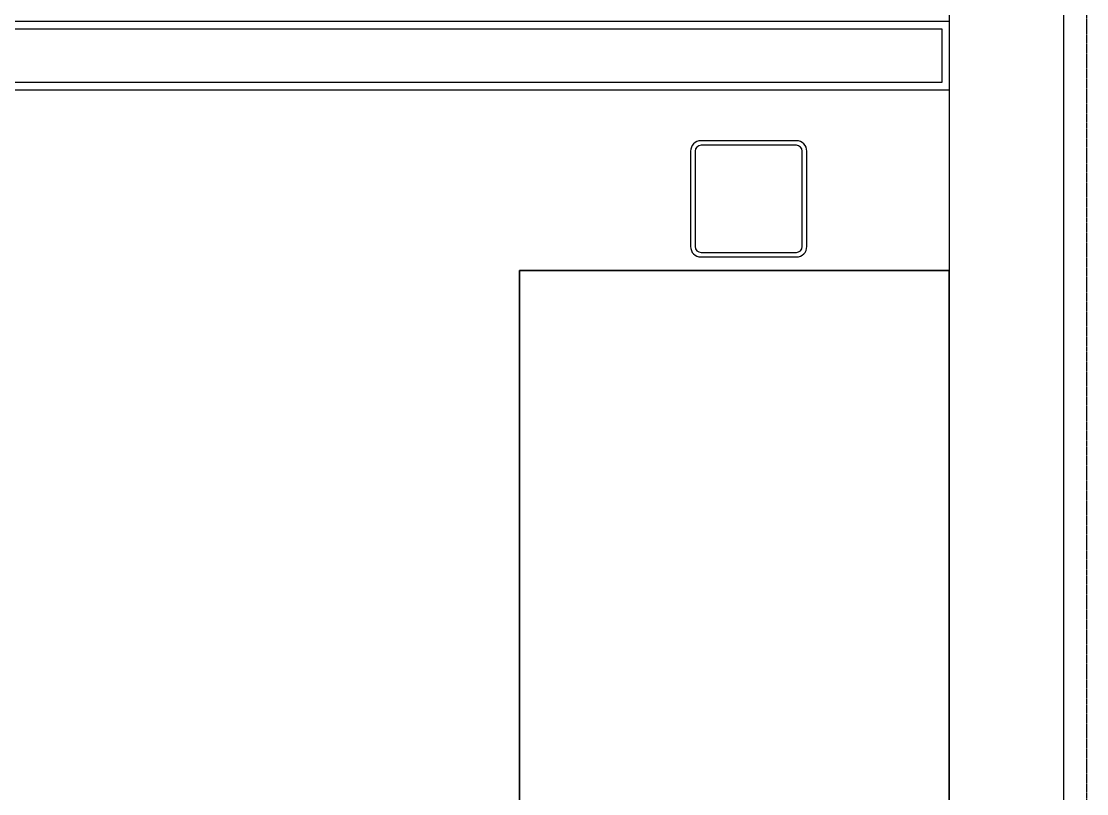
# Model space of a CAD drawing. Header units: millimetres. Extents: x -155 to 94595, y -3153 to 63413.
# Drawn here: x 92725 to 94585, y 41608 to 42957 of the extents above; entities that cross this region are included whole.
import ezdxf

# ---------------------------------------------------------------- set-up
doc = ezdxf.new("R2010")
doc.units = ezdxf.units.MM
doc.linetypes.add('REFERENCIA CAMPECHE$0$SO-BASE1$0$HIDDEN2', pattern=[0.1875, 0.125, -0.0625])
doc.linetypes.add('TRATTEGGIATA2', pattern=[0.375, 0.25, -0.125])
for name, color, linetype in [('5', 1, 'TRATTEGGIATA2'), ('int', 185, 'Continuous'), ('wall', 5, 'Continuous')]:
    doc.layers.add(name, color=color, linetype=linetype)

msp = doc.modelspace()

# ---------------------------------------------------------------- linework, layer by layer
at = {"layer": '5', "linetype": 'REFERENCIA CAMPECHE$0$SO-BASE1$0$HIDDEN2'}
msp.add_line((94584.86, 19756.989), (94584.86, 62877.489), dxfattribs=at)
at = {"layer": 'int'}
for p, q in [((93594.86, 41051.989), (93594.86, 42521.989)), ((93594.86, 42521.989), (94344.86, 42521.989)), ((94344.86, 42521.989), (93594.86, 42521.989)), ((93594.86, 42521.989), (93594.86, 41051.989)), ((94344.86, 42521.989), (94344.86, 40301.989)), ((94344.86, 40301.989), (94344.86, 42521.989))]:
    msp.add_line(p, q, dxfattribs=at)
at = {"layer": 'wall'}
for points in [[(47717.266, 62496.989), (47717.266, 62296.989), (94344.86, 62296.989), (94344.86, 19996.989), (93634.06, 19997.566), (93634.06, 19796.989), (94544.86, 19796.989), (94544.86, 62496.989)], [(91304.86, 42836.989), (88264.86, 42836.989), (88264.86, 42956.989), (94344.86, 42956.989), (94344.86, 42836.989), (91424.86, 42836.989), (91424.86, 39606.99), (91304.86, 39606.99)], [(91317.86, 42849.989), (88277.86, 42849.989), (88277.86, 42943.989), (94331.86, 42943.989), (94331.86, 42849.989), (91411.86, 42849.989), (91411.86, 39619.99), (91317.86, 39619.99)]]:
    msp.add_lwpolyline(points, close=True, dxfattribs=at)
for points in [[(93911.677, 42748.489, 0.41421356), (93893.36, 42730.172), (93893.36, 42563.807, 0.41421356), (93911.677, 42545.489), (94078.042, 42545.489, 0.41421356), (94096.36, 42563.807), (94096.36, 42730.172, 0.41421356), (94078.042, 42748.489)], [(93911.677, 42740.489, 0.41421356), (93901.36, 42730.172), (93901.36, 42563.807, 0.41421356), (93911.677, 42553.489), (94078.042, 42553.489, 0.41421356), (94088.36, 42563.807), (94088.36, 42730.172, 0.41421356), (94078.042, 42740.489)]]:
    msp.add_lwpolyline(points, format="xyb", close=True, dxfattribs=at)

doc.saveas('drawing.dxf')
